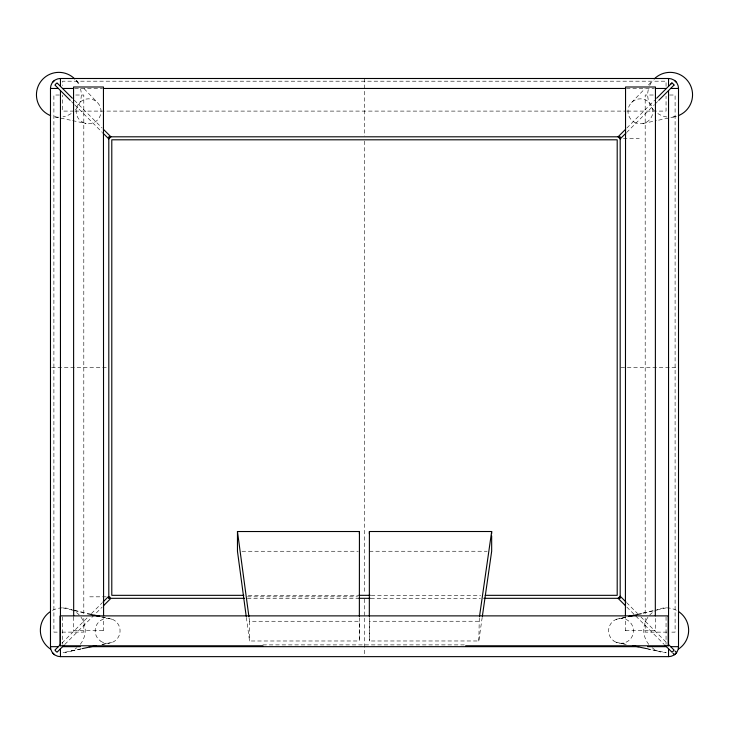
<?xml version="1.0" encoding="UTF-8"?>
<svg xmlns="http://www.w3.org/2000/svg" width="729" height="729" viewBox="0 0 729 729"><rect width="100%" height="100%" fill="white"/><g stroke="black" fill="none" stroke-linecap="round" stroke-linejoin="round"><path stroke-width="0.55" stroke-dasharray="3.65 2.73" d="M246.366 617.436L249.537 640.991L359.333 640.982L359.342 615.65M482.188 617.417L478.816 640.973L369.302 640.982L369.311 616.77M625.992 630.594L625.409 630.594L625.418 617.007M625.473 630.594L655.253 630.585L655.316 616.998M478.816 640.973L479.299 617.882M631.569 102.534L644.919 88.646M648.446 84.974L652.747 80.5M61.892 643.124L88.136 616.88M91.435 613.581L102.443 602.573M64.799 644.445L102.178 607.066M626.822 128.058L654.66 100.228M626.557 132.56L654.387 104.73M655.18 103.928L657.567 101.541M616.16 619.349L626.621 616.889M642.85 613.071L654.296 610.383M621.035 618.356L627.277 616.907M643.488 613.135L654.751 610.519M656.838 610.036L666.215 607.858M642.869 123.511L656.401 120.64M658.606 120.167L674.535 116.777M71.15 651.097L81.575 648.883M101.841 644.582L112.257 642.377M81.265 648.819L62.785 652.719A22.426 22.426 0 0 0 76.919 647.698M102.443 644.363L107.61 643.279M74.786 88.464L102.534 88.464M626.457 88.464L654.205 88.464M59.423 95.016L53.891 95.016L53.9 632.125L59.423 632.125M75.716 95.016L83.799 95.016L83.799 616.196M653.275 95.016L645.192 95.016L645.201 616.196M669.568 95.016L675.1 95.016L675.1 632.134L669.577 632.134M73.866 111.1L62.475 111.1L62.475 95.08M75.005 111.1L626.193 111.1M627.332 111.1L666.051 111.1L666.051 96.146M623.368 138.31L639.269 138.31M51.613 367.571L108.038 367.571M620.953 367.562L677.387 367.562M241.973 551.261L358.303 551.252M369.403 551.252L487.136 551.242M248.297 595.329L357.729 595.329M371.261 595.329L480.693 595.329M89.731 596.823L106.753 596.823M247.55 596.823L357.684 596.823M247.377 598.318L358.231 598.318M370.76 598.318L480.484 598.318M249.081 617.9L249.537 621.263L359.333 621.254L359.333 640.982M478.816 621.245L369.302 621.254L369.302 640.982M73.684 616.998L73.684 630.585L74.258 630.585M103.008 630.594L103.591 630.594L103.582 617.007M655.253 630.585L654.742 630.585M73.747 630.585L103.591 630.594M61.983 632.125L83.799 632.125L83.799 617.335M667.017 632.134L645.201 632.134L645.201 617.335M262.905 644.901L464.482 644.901M621.035 643.279L626.238 644.363M646.559 648.61L666.215 652.719A22.426 22.426 0 0 1 652.081 647.698M616.388 642.377L626.894 644.582M647.334 648.883L657.85 651.097M54.465 116.777L70.394 120.167M72.599 120.64L86.131 123.511M62.785 607.858L72.089 610.036M74.148 610.519L85.329 613.135M101.413 616.907L107.61 618.356M74.677 610.383L87.043 613.317M102.115 616.889L112.485 619.349M626.557 602.564L637.565 613.581M640.864 616.88L667.108 643.124M626.822 607.066L664.201 644.445M74.331 100.228L102.169 128.058M71.424 101.541L73.811 103.928M74.604 104.73L102.443 132.56M76.253 80.5L80.555 84.974M84.081 88.646L97.431 102.534M666.051 86.35L666.051 81.192L62.475 81.192L62.475 85.575M666.051 616.825L666.051 644.29M364.5 78.495L364.5 136.05M364.5 141.089L364.5 594.044M364.5 599.083L364.5 655.508M249.537 621.263L249.537 640.991M62.475 616.825L62.475 644.29M52.479 610.364A22.426 22.426 0 0 1 80.199 644.427M648.801 644.427A22.426 22.426 0 0 1 676.521 610.364M80.445 88.619A22.426 22.426 0 0 1 74.741 110.644M71.15 113.56A22.426 22.426 0 0 1 62.958 116.84M58.876 117.214A22.426 22.426 0 0 1 52.707 116.348M76.29 80.655A22.426 22.426 0 0 1 78.805 84.482M676.439 116.312A22.426 22.426 0 0 1 670.124 117.214M666.926 116.986A22.426 22.426 0 0 1 657.85 113.56M654.259 110.644A22.426 22.426 0 0 1 648.6 88.473M649.721 85.466A22.426 22.426 0 0 1 653.166 80.099M100.429 641.001A12.457 12.457 0 0 0 120.021 631.934A12.457 12.457 0 0 0 102.37 619.504A12.457 12.457 0 0 0 100.429 641.001M613.864 641.001A12.457 12.457 0 0 0 633.446 631.934A12.457 12.457 0 0 0 615.805 619.504A12.457 12.457 0 0 0 613.864 641.001M82.35 122.089A12.457 12.457 0 0 0 101.039 111.3A12.457 12.457 0 0 0 82.35 100.502A12.457 12.457 0 0 0 82.35 122.089M634.194 122.089A12.457 12.457 0 0 0 652.883 111.3A12.457 12.457 0 0 0 634.194 100.502A12.457 12.457 0 0 0 634.194 122.089"/><path stroke-width="1.09" d="M60.452 656.638A9.969 9.969 0 0 1 50.483 646.669L50.483 88.464A9.969 9.969 0 0 1 60.452 78.495L668.539 78.495A9.969 9.969 0 0 1 678.508 88.464L678.517 646.669A9.969 9.969 0 0 1 668.548 656.638L60.452 656.638L60.452 648.792M60.452 86.341L60.452 78.495M262.978 645.785L60.288 645.785L60.288 615.877L668.356 615.877L668.356 645.785L465.667 645.785M60.288 615.941L60.288 645.721M359.361 616.306L359.433 531.523L237.463 531.532L237.463 551.261L246.211 616.315M369.33 616.306L369.403 531.523L491.665 531.514L491.665 533.701M625.418 615.877L625.546 86.997L655.453 86.997L655.325 615.868M668.548 656.638L668.548 648.792M668.539 86.341L668.539 78.495M668.356 645.785L668.356 616.133M479.463 616.761L491.665 531.514M482.352 616.297L491.665 551.242L491.665 535.897M52.342 82.459L54.456 80.345M60.589 644.436L54.957 650.058A6.424 6.424 0 0 0 57.072 652.182L64.088 645.156M103.181 601.835L108.812 596.204L108.803 136.806L620.188 136.806L620.188 598.318L483.901 598.318M103.372 605.872L110.926 598.318L244.507 598.318M670.543 84.336L671.919 82.96A6.424 6.424 0 0 1 674.043 85.074M625.628 129.252L618.083 136.806L620.188 138.92L625.819 133.298M656.647 98.233L671.919 82.96M658.77 100.347L674.033 85.074M628.626 616.415L633.656 615.23M629.364 616.415L641.283 613.645M82.286 648.61L96.255 645.666M50.483 88.464L58.347 88.464M62.576 88.464L73.675 88.464M103.646 88.464L625.345 88.464M655.316 88.464L666.415 88.464M670.644 88.464L678.508 88.464M243.832 595.329L111.792 595.329L111.792 139.804L617.199 139.804L617.199 595.329L485.159 595.329M358.805 595.329L370.186 595.329M358.814 598.318L370.186 598.318M50.483 646.669L58.347 646.669M62.576 646.669L80.336 646.669M89.22 646.669L638.677 646.669M647.562 646.669L666.434 646.669M670.662 646.669L678.517 646.669M632.48 645.666L646.559 648.61M87.516 613.645L99.344 616.415M95.472 615.312L99.9 616.36M674.535 80.345L676.649 82.459M625.819 601.826L620.188 596.204L618.074 598.318L625.628 605.872M668.42 644.427L674.043 650.058A6.452 6.452 0 0 1 671.928 652.173L664.921 645.165M675.063 651.079L676.649 652.665L674.535 654.779L672.949 653.193M72.344 98.233L57.072 82.96A6.452 6.452 0 0 0 54.957 85.074L70.221 100.347M103.363 129.252L110.917 136.806L108.803 138.92L103.172 133.298M52.342 652.674L54.465 654.788M237.463 531.532L248.935 616.78M103.582 615.877L103.454 86.997L73.547 86.997L73.675 615.868M668.539 90.569L668.548 644.554M369.403 531.523L369.403 533.983M359.433 531.523L359.433 533.983M60.452 90.569L60.452 644.564M50.511 649.056A22.426 22.426 0 0 1 50.511 611.513M678.489 611.513A22.426 22.426 0 0 1 678.489 649.056M50.62 115.647A22.426 22.426 0 0 1 40.131 82.477A22.426 22.426 0 0 1 74.741 78.932M654.259 78.932A22.426 22.426 0 0 1 688.869 82.477A22.426 22.426 0 0 1 678.38 115.647M108.803 598.19C112.731 599.703 108.047 594.181 108.803 598.19"/></g></svg>
